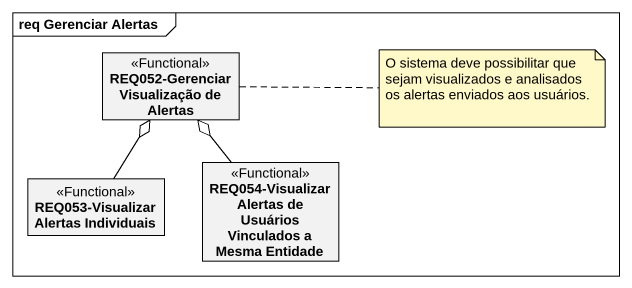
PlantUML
@startuml
mainframe req Gerenciar Alertas
hide circle
hide empty members
class "REQ052-Gerenciar Visualização de Alertas" as REQ052_Gerenciar <<Functional>>
class "REQ053-Visualizar Alertas Individuais" as REQ053_Visualizar_Alertas <<Functional>>
class "REQ054-Visualizar Alertas de Usuários Vinculados a Mesma Entidade" as REQ054_Visualizar_Alertas <<Functional>>
REQ053_Visualizar_Alertas -up-o REQ052_Gerenciar
REQ054_Visualizar_Alertas -up-o REQ052_Gerenciar
note right of REQ052_Gerenciar : O sistema deve possibilitar que sejam visualizados e analisados os alertas enviados aos usuários.
@enduml
